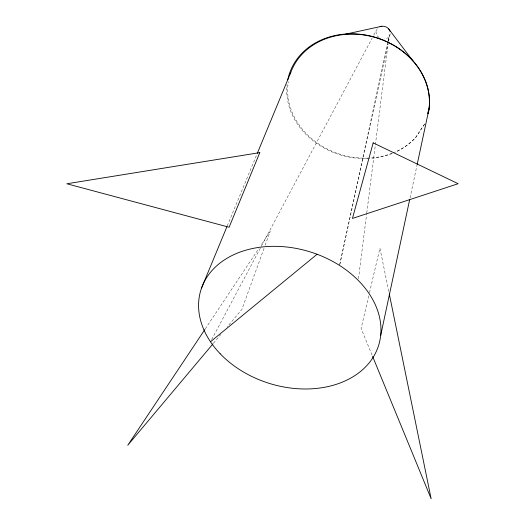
<?xml version="1.0" encoding="UTF-8"?>
<svg xmlns="http://www.w3.org/2000/svg" width="525" height="525" viewBox="0 0 525 525"><rect width="100%" height="100%" fill="white"/><g stroke="black" fill="none" stroke-linecap="round" stroke-linejoin="round"><path stroke-width="0.39" stroke-dasharray="2.62 1.97" d="M358.47 278.788L366.667 213.793M366.765 212.979L388.073 43.975M388.487 40.727L388.999 36.665L390.246 33.672A7.238 6.379 16.7 0 0 390.252 32.543M410.032 197.925L417.034 165.112M339.734 264.633L387.962 41.468M388.133 40.668L388.999 36.665A7.199 6.339 16.7 0 1 384.418 39.008M339.734 264.633L388.323 42.459M388.5 41.665L390.246 33.672M368.74 295.844L361.095 328.42L372.297 355.674M369.488 292.668L379.929 248.174L388.959 292.346M264.055 248.305L241.861 309.455L227.141 326.977M265.164 245.247L270.158 231.492L260.636 245.785M227.246 225.94L256.981 154.094M211.641 339.603L372.199 38.023M373.741 35.129L376.438 30.069M424.627 123.939L415.997 137.045A71.833 60.985 17.2 0 1 392.812 152.998M424.567 124.143L415.675 137.53A72.26 61.34 17.3 0 1 395.22 152.243M205.308 328.84L258.825 248.509M213.472 343.245L220.828 334.484M392.05 153.293A71.833 60.985 17.2 0 1 368.609 158.071M367.795 158.104A71.833 60.985 17.2 0 1 288.369 81.683M392.195 153.517A72.26 61.34 17.3 0 1 370.243 158.386M369.442 158.432A72.26 61.34 17.3 0 1 287.024 84.564M379.102 37.642A7.199 6.339 16.7 0 1 377.285 28.632"/><path stroke-width="0.79" d="M380.658 335.593L409.69 199.526M417.204 164.312L429.155 108.281M427.691 113.295L429.004 108.734A72.26 61.34 17.3 0 0 368.11 35.516A72.26 61.34 17.3 0 0 287.766 79.793M201.574 287.956L226.931 226.695M257.296 153.339L290.784 72.417M204.855 329.516L127.759 445.246L212.947 343.875M210.486 341.768L317.093 254.257M344.892 34.322L381.878 26.25M388.612 28.855L413.103 61.123M372.612 356.429L431.137 498.75L389.288 293.954M290.286 73.927A71.833 60.985 17.2 0 1 375.099 37.419A71.833 60.985 17.2 0 1 428.177 113.813M390.036 31.428A7.238 6.379 16.7 0 0 387.227 27.628A7.199 6.339 16.7 0 0 380.1 26.657M373.17 142.859L352.446 218.439L458.154 183.717L373.17 142.859M259.796 152.618L229.117 227.24L66.846 183.77L259.796 152.618M220.172 353.752A93.082 68.86 17.3 0 0 375.611 352.879A93.082 68.86 17.3 0 0 273.532 246.323A93.082 68.86 17.3 0 0 220.172 353.752"/></g></svg>
